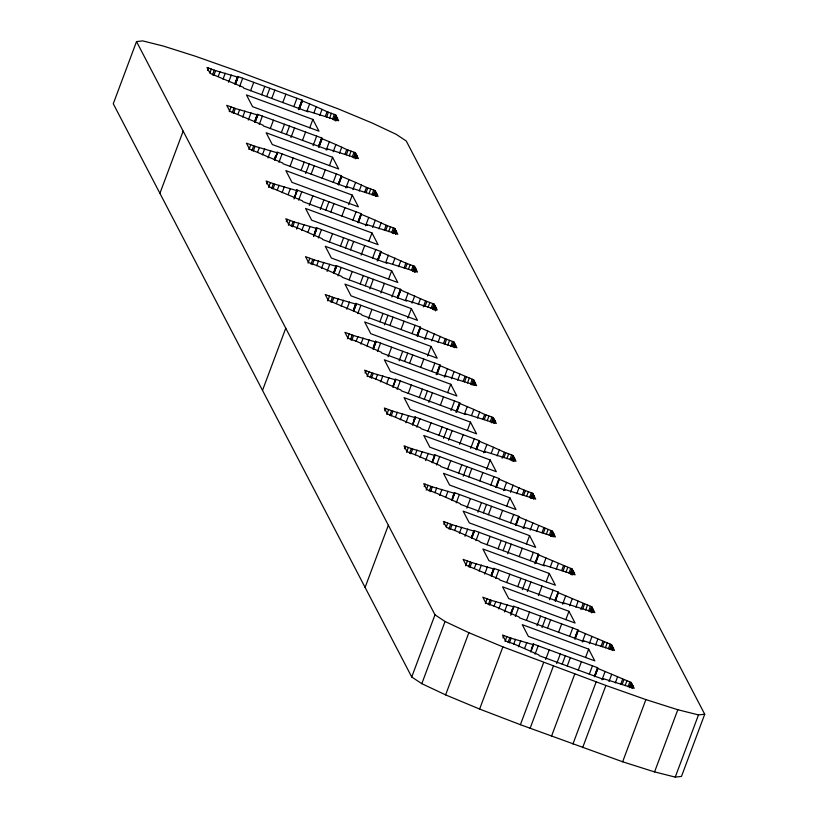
<?xml version="1.0" encoding="UTF-8"?>
<svg xmlns="http://www.w3.org/2000/svg" width="818" height="818" viewBox="0 0 818 818"><rect width="100%" height="100%" fill="white"/><g stroke="black" fill="none" stroke-linecap="round" stroke-linejoin="round"><path stroke-width="1.23" d="M136.524 41.575L113.273 103.763L411.73 676.987L421.802 683.674L445.606 694.881L479.634 709.063L520.401 724.697L622.641 761.783L654.564 771.906L675.239 777.1L681.476 776.425L704.727 714.237L406.27 141.013L396.198 134.326L372.394 123.119L338.366 108.937L235.349 70.358L195.359 56.217L163.436 46.094L142.761 40.9L136.524 41.575L434.982 614.809L445.053 621.496L468.857 632.692L502.886 646.874L605.903 685.453L645.893 699.595L677.815 709.727L698.49 714.912L704.727 714.237M159.909 193.334L183.16 131.146M207.475 70.379L208.365 67.986M209.991 72.659L211.33 69.07M212.496 74.949L214.285 70.164M213.846 75.44L215.635 70.665L238.069 77.199L235.39 84.366M218.202 76.534L219.991 71.749M222.997 79.203L225.236 73.221M228.6 82.219L231.289 75.041M234.981 83.589L237.21 77.608M235.042 83.712L237.271 77.73M235.185 83.978L237.864 76.8M235.318 84.244L238.007 77.076M229.244 111.698L231.024 106.913M239.551 86.636L242.68 78.262M232.2 112.782L233.989 107.996M233.549 113.283L235.328 108.497L257.772 115.031L255.083 122.209M237.905 114.367L239.694 109.592M250.615 90.706L253.744 82.342M242.701 117.035L244.94 111.054M248.304 120.052L250.983 112.874M261.668 94.786L264.797 86.411M254.674 121.422L256.913 115.44M254.735 121.545L256.975 115.563M254.879 121.81L257.568 114.643M255.022 122.087L257.701 114.909M266.688 96.636L269.817 88.262M248.938 149.53L250.727 144.745M259.255 124.469L262.384 116.095M251.903 150.624L253.692 145.839M271.719 98.487L274.848 90.113M253.243 151.115L255.032 146.33L277.466 152.864L274.787 160.042M257.598 152.209L259.388 147.424M270.308 128.549L273.437 120.174M262.404 154.868L264.633 148.896M282.772 102.567L285.901 94.193M268.007 157.894L270.686 150.716M281.361 132.618L284.5 124.254M293.826 106.637L296.954 98.272M274.378 159.254L275.717 155.676M274.439 159.377L275.778 155.798M274.582 159.653L277.261 152.475M274.725 159.919L277.404 152.741M266.576 183.886L267.466 181.494M286.392 134.469L289.521 126.105M268.641 187.363L270.431 182.588M298.406 109.684L301.985 100.123L237.66 76.411L238.069 77.199M278.958 162.312L282.087 153.937M298.918 108.61L302.046 100.246M299.061 108.886L302.19 100.512M299.194 109.152L302.323 100.788M299.265 109.275L302.394 100.911L301.985 100.123M271.596 188.457L273.386 183.672M290.973 137.526L294.541 127.956M272.946 188.958L274.736 184.173L297.169 190.706L294.49 197.884M277.302 190.042L279.091 185.257M306.934 111.095L309.623 103.917L302.394 100.911M290.012 166.381L293.141 158.007M282.098 192.711L284.337 186.729M302.476 140.399L305.605 132.025M313.959 112.731L316.198 106.749L309.623 103.917M309.736 127.792L312.875 119.418L246.474 94.949L252.578 106.677L318.979 131.156L312.875 119.418M288.151 194.531L290.39 188.549M319.807 115.348L322.036 109.367L316.198 106.749M301.065 170.461L304.194 162.087M313.079 145.676L316.658 136.105M295.932 192.434L296.822 190.042M294.286 197.486L296.965 190.318M293.979 198.958L297.108 190.584M325.278 116.524L327.067 111.739L322.036 109.367M286.28 221.719L287.169 219.326M326.617 117.015L328.407 112.23M305.646 173.508L309.224 163.937M288.345 225.206L290.124 220.42M318.55 146.33L321.678 137.956L257.363 114.244L257.772 115.031M298.652 200.144L301.781 191.77M318.621 146.453L321.75 138.078M318.754 146.719L321.883 138.354M318.897 146.995L322.026 138.62M329.582 118.109L331.372 113.324M318.959 147.117L322.087 138.743L321.678 137.956M291.3 226.3L293.089 221.514M311.116 174.162L314.245 165.788M332.537 119.193L334.327 114.418M292.65 226.791L294.429 222.005L316.873 228.539L314.184 235.717M333.887 119.694L335.666 114.909L327.067 111.739M334.122 120.154L335.912 115.369M335.094 119.96L336.433 116.371M335.615 120.972L336.955 117.383M336.3 120.236L337.2 117.843M336.546 120.696L337.435 118.303M296.556 229.081L298.795 223.099M326.188 150.123L329.317 141.749L322.087 138.743M309.265 205.42L312.844 195.85M301.801 230.543L304.04 224.561M322.169 178.242L325.298 169.868M333.212 151.759L335.891 144.582L329.317 141.749M329.439 165.635L332.568 157.261L266.167 132.782L272.282 144.51L338.672 168.989L332.568 157.261M307.854 232.363L310.083 226.392M339.501 153.181L341.74 147.209L335.891 144.582M320.319 209.49L323.897 199.919M333.233 182.312L336.362 173.937M314.674 232.537L316.464 227.762L380.779 251.463L381.188 252.251L405.861 263.079L414.47 266.259L417.528 272.118L386.485 262.414L386.894 263.202L322.568 239.49L322.159 238.703L297.486 227.874L288.877 224.694L285.819 218.835L294.429 222.005M313.836 235.052L316.525 227.885M313.529 236.525L316.668 228.15M314.122 235.594L316.801 228.416M344.971 154.357L346.76 149.571L341.74 147.209M346.321 154.847L348.11 150.072M325.789 210.144L328.918 201.78M308.038 263.038L309.828 258.253M338.253 184.162L341.382 175.798L277.057 152.087L277.466 152.864M318.355 237.977L321.484 229.613M338.315 184.285L341.443 175.921M338.458 184.561L341.587 176.187M349.276 155.941L351.065 151.156M338.662 184.95L341.73 176.453M262.506 390.38L285.758 328.192M311.004 264.132L312.793 259.347M330.82 211.995L333.949 203.631M352.241 157.036L354.03 152.25M312.343 264.623L314.132 259.848L336.566 266.382L333.887 273.549M353.58 157.526L355.37 152.741L346.76 149.571M353.826 157.986L355.605 153.201M354.797 157.802L356.137 154.213M355.319 158.804L356.658 155.216M356.004 158.068L356.893 155.676M356.239 158.528L357.139 156.136M316.699 265.717L318.488 260.932M345.891 187.956L349.02 179.592L341.791 176.576L341.382 175.798M329.409 242.056L332.537 233.682M321.505 268.386L323.734 262.404M341.873 216.075L345.002 207.7M352.916 189.602L355.595 182.424L349.02 179.592M348.693 204.664L352.272 195.093L285.871 170.625L291.975 182.353L358.376 206.821L352.272 195.093M327.108 271.402L329.787 264.224M359.204 191.023L361.444 185.042L355.595 182.424M340.462 246.136L343.601 237.762M352.926 220.154L356.055 211.78M334.818 269.183L336.157 265.594L400.483 289.306L400.892 290.093L425.564 300.922L434.174 304.091L437.221 309.961L406.178 300.247L406.587 301.034L342.272 277.322L341.863 276.535L317.19 265.707L308.58 262.537L305.523 256.668L314.132 259.848M333.989 271.699L336.218 265.717M334.133 271.965L336.362 265.983M334.265 272.241L336.505 266.259M364.675 192.189L366.464 187.414L361.444 185.042M366.024 192.69L367.803 187.905M345.493 247.987L348.621 239.613M327.742 300.881L329.531 296.096M357.957 222.005L361.086 213.631L296.76 189.919L297.169 190.706M358.018 222.128L361.147 213.754M338.059 275.819L341.188 267.445M358.161 222.394L361.29 214.019M368.979 193.784L370.769 188.999M358.366 222.793L361.423 214.296M330.697 301.965L332.486 297.19M350.513 249.838L353.642 241.463M371.934 194.868L373.724 190.083M332.047 302.466L333.836 297.68L356.27 304.214L353.591 311.392M373.284 195.369L375.073 190.584L366.464 187.414M373.969 194.633L375.309 191.044M374.491 195.635L375.83 192.046M375.462 195.451L376.362 193.058M375.707 195.911L376.597 193.518M375.943 196.361L376.832 193.968M336.402 303.56L338.192 298.774M365.585 225.799L368.724 217.424L361.495 214.418L361.086 213.631M349.112 279.889L352.241 271.525M341.198 306.218L343.437 300.237M361.127 255.104L364.705 245.543M372.609 227.435L375.298 220.257L368.724 217.424M368.836 241.3L371.975 232.936L305.574 208.457L311.678 220.185L378.08 244.664L371.975 232.936M346.801 309.235L349.49 302.057M378.908 228.856L381.137 222.874L375.298 220.257M360.165 283.969L363.294 275.594M372.63 257.987L375.759 249.613M353.621 309.409L355.861 303.427L420.186 327.139L420.595 327.926L445.268 338.754L453.867 341.934L456.925 347.793L425.881 338.09L426.29 338.867L361.965 315.165L361.556 314.378L328.274 300.37L325.227 294.511L333.836 297.68M353.693 309.531L355.922 303.55M353.826 309.807L356.065 303.826M353.969 310.073L356.208 304.091M384.378 230.032L386.168 225.247L381.137 222.874M385.718 230.523L387.507 225.737M365.196 285.819L368.325 277.445M347.445 338.713L349.225 333.928M377.21 261.034L380.779 251.463M377.722 259.96L380.851 251.586M357.752 313.652L360.881 305.288M377.855 260.236L380.983 251.862M388.683 231.617L390.472 226.831M378.059 260.625L381.127 252.128M350.401 339.807L352.19 335.022M369.767 288.866L373.345 279.306M391.638 232.711L393.427 227.925M351.75 340.298L353.529 335.523L375.973 342.057L373.284 349.225M392.988 233.202L394.767 228.416L386.168 225.247M393.223 233.662L395.012 228.876M394.194 233.478L395.534 229.889M395.166 233.283L396.055 230.891M395.401 233.743L396.301 231.351M395.646 234.204L396.536 231.811M356.106 341.392L357.895 336.607M385.738 262.435L388.417 255.267M368.366 318.928L371.945 309.357M360.902 344.061L363.141 338.079M380.83 292.946L384.399 283.376M392.763 264.071L394.992 258.099M388.54 279.142L391.669 270.768L325.267 246.29L331.382 258.028L397.773 282.496L391.669 270.768M366.955 345.881L369.184 339.899M398.601 266.699L400.84 260.717M379.869 321.801L382.998 313.437M391.883 297.016L395.462 287.455M373.325 347.251L375.564 341.27L439.879 364.981L440.288 365.769L473.571 379.767L476.628 385.636L445.585 375.922L445.994 376.709L381.669 352.998L381.26 352.21L356.587 341.382L347.977 338.212L344.92 332.343L353.529 335.523M373.386 347.374L375.626 341.392M373.529 347.64L375.769 341.658M373.223 349.102L375.902 341.934M404.072 267.864L405.861 263.079M365.073 373.069L365.973 370.677M405.421 268.365L407.211 263.58M384.44 324.858L388.018 315.288M367.139 376.556L368.928 371.771M397.354 297.68L400.483 289.306M397.415 297.803L400.544 289.429M377.456 351.495L380.585 343.12M397.558 298.069L400.687 289.695M408.376 269.449L410.166 264.674M397.763 298.458L400.83 289.971M370.104 377.64L371.893 372.855M389.92 325.513L393.049 317.139M411.342 270.543L413.131 265.758M371.444 378.141L373.233 373.356L395.667 379.889L392.988 387.067M412.681 271.044L414.47 266.259M412.926 271.494L414.706 266.719M413.898 271.31L415.237 267.721M414.419 272.322L415.759 268.733M415.104 271.576L415.994 269.194M415.339 272.036L416.239 269.643M375.799 379.225L377.589 374.45M405.431 300.278L408.121 293.1M388.059 356.76L391.638 347.2M380.605 381.894L382.834 375.912M400.973 329.582L404.102 321.218M412.016 303.11L414.695 295.932M407.793 318.171L411.372 308.611L344.971 284.132L351.075 295.86L417.477 320.339L411.372 308.611M386.648 383.714L388.887 377.732M418.305 304.531L420.544 298.55M399.123 360.84L402.701 351.27M412.027 333.662L415.155 325.288M393.233 385.472L395.462 379.501M392.926 386.945L395.605 379.767M423.325 306.903L425.564 300.922M384.777 410.902L385.667 408.519M425.115 306.198L426.904 301.413M404.593 361.495L407.722 353.12M386.842 414.389L388.632 409.603M417.057 335.513L420.186 327.139M417.119 335.636L420.248 327.261M397.159 389.327L400.288 380.953M417.262 335.901L420.391 327.537M428.08 307.292L429.869 302.507M417.466 336.3L420.524 327.803M389.797 415.483L391.587 410.697M409.613 363.345L412.742 354.971M431.035 308.386L432.824 303.601M391.147 415.973L392.937 411.188L415.37 417.722L412.681 424.9M432.385 308.877L434.174 304.091M432.62 309.337L434.409 304.552M433.591 309.143L434.931 305.564M434.123 310.155L435.462 306.566M434.808 309.419L435.697 307.026M435.043 309.879L435.933 307.486M395.503 417.068L397.292 412.282M424.685 339.306L427.814 330.932M435.565 310.881L436.464 308.488M408.213 393.407L411.342 385.033M400.299 419.726L402.538 413.755M420.677 367.425L423.806 359.051M431.71 340.942L434.399 333.775M427.497 356.014L431.076 346.443L364.675 321.965L370.779 333.693L437.18 358.172L431.076 346.443M405.902 422.753L408.591 415.575M438.008 342.364L440.237 336.392M419.266 397.476L422.395 389.112M431.73 371.495L434.859 363.131M413.683 420.656L415.023 417.068M412.487 424.511L415.166 417.333M412.62 424.777L415.309 417.599M443.479 343.54L445.268 338.754M404.481 448.745L405.37 446.352M424.297 399.327L427.425 390.963M444.818 344.041L446.608 339.255M406.546 452.221L408.325 447.446M436.311 374.542L439.879 364.981M436.372 374.664L439.951 365.104M416.853 427.17L419.982 418.796M436.955 373.744L440.084 365.37M447.783 345.124L449.563 340.339M437.16 374.133L440.227 365.646M409.501 453.315L411.29 448.53M428.867 402.384L432.446 392.814M450.738 346.219L452.528 341.433M410.851 453.816L412.63 449.031L435.074 455.565L434.665 454.777L498.98 478.489L499.389 479.276L524.062 490.105L532.671 493.274L535.729 499.144L504.686 489.43L505.095 490.217L440.769 466.505L440.36 465.718L415.687 454.89L407.078 451.72L404.02 445.851L412.63 449.031M452.088 346.709L453.867 341.934M452.773 345.973L454.113 342.384M453.295 346.985L454.634 343.396M454.266 346.791L455.156 344.409M454.501 347.251L455.401 344.859M365.094 587.426L388.346 525.238M454.747 347.711L455.636 345.319M415.207 454.9L416.996 450.115M444.389 377.149L447.518 368.775M427.916 431.239L431.045 422.865M420.002 457.569L422.231 451.587M440.37 405.258L443.499 396.883M451.413 378.785L454.092 371.607M447.64 392.65L450.769 384.276L384.368 359.808L390.483 371.536L456.873 396.014L450.769 384.276M425.605 460.585L428.284 453.407M457.702 380.206L459.941 374.225M438.969 435.319L442.098 426.945M450.984 410.534L454.563 400.963M432.487 460.882L434.276 456.096M432.18 462.344L434.419 456.362M432.385 462.743L435.002 455.442M463.172 381.372L464.961 376.597M424.174 486.577L425.074 484.184M443.54 438.366L447.119 428.796M464.522 381.873L466.311 377.088M426.239 490.064L428.029 485.279M456.004 412.384L459.583 402.814L395.258 379.102L395.667 379.889M456.516 411.311L459.644 402.937M436.556 465.002L439.685 456.628M456.659 411.577L459.788 403.213M467.477 382.967L469.266 378.182M456.863 411.975L459.931 403.478M429.205 491.158L430.994 486.373M448.571 440.217L452.149 430.646M470.442 384.051L472.231 379.276M430.544 491.649L432.333 486.863L454.767 493.397L454.358 492.62L518.684 516.322L519.093 517.109L552.375 531.117L555.422 536.976L524.379 527.273L524.788 528.06L460.462 504.348L460.064 503.561L435.391 492.733L426.781 489.553L423.724 483.694L432.333 486.863M471.781 384.552L473.571 379.767M472.027 385.012L473.806 380.227M472.998 384.818L474.338 381.229M473.97 384.634L474.859 382.241M474.205 385.094L475.094 382.701M474.44 385.554L475.34 383.161M434.9 492.743L436.689 487.957M464.532 413.785L467.221 406.607L459.992 403.601L459.583 402.814M447.61 469.082L450.738 460.708M439.706 495.401L441.935 489.42M459.624 444.297L463.203 434.726M471.557 415.421L473.796 409.44L467.221 406.607M467.344 430.493L470.473 422.119L404.072 397.64L410.176 409.368L476.577 433.847L470.473 422.119M445.749 497.221L447.988 491.25M477.405 418.039L479.645 412.067L473.796 409.44M458.663 473.152L461.802 464.777M470.677 448.366L474.256 438.796M452.569 497.395L453.908 493.816M451.74 499.91L453.98 493.929M451.884 500.187L454.113 494.205M452.088 500.575L454.706 493.274M482.876 419.215L484.665 414.429L479.645 412.067M443.877 524.42L444.767 522.027M463.244 476.199L466.822 466.638M484.215 419.706L486.004 414.93M446.393 526.7L447.732 523.111M476.158 449.021L479.287 440.657L414.961 416.945L415.37 417.722M476.219 449.143L479.348 440.779M456.26 502.835L459.389 494.471M476.362 449.419L479.491 441.045M487.18 420.8L488.97 416.014M476.567 449.808L479.624 441.311M448.898 528.99L450.687 524.205M468.714 476.853L471.843 468.489M490.135 421.894L491.925 417.108M450.248 529.481L452.037 524.706L474.471 531.24L474.062 530.453L538.387 554.164L538.796 554.952L572.068 568.95L575.126 574.819L544.082 565.105L544.491 565.892L480.166 542.181L479.757 541.393L455.084 530.565L446.475 527.395L443.428 521.526L452.037 524.706M491.485 422.385L493.274 417.599L484.665 414.429M491.72 422.845L493.51 418.059M492.692 422.661L494.031 419.072M493.663 422.466L494.563 420.074M493.908 422.926L494.798 420.534M494.144 423.387L495.033 420.994M454.603 530.575L456.393 525.79M483.786 452.814L486.914 444.45L479.696 441.434L479.287 440.657M466.863 508.111L470.442 498.54M459.399 533.244L461.638 527.262M479.777 480.933L482.906 472.559M491.26 453.264L493.499 447.282L486.914 444.45M486.598 469.522L490.176 459.951L423.775 435.483L429.879 447.211L496.281 471.679L490.176 459.951M411.73 676.987L434.982 614.809M465.002 536.26L467.691 529.082M497.109 455.882L499.338 449.9L493.499 447.282M477.916 512.191L481.495 502.62M490.831 485.013L493.96 476.638M471.383 537.63L473.612 531.649M471.444 537.753L473.673 531.772M471.587 538.019L474.266 530.841M471.781 538.408L474.409 531.117M502.129 458.244L504.369 452.272L499.338 449.9M483.397 512.845L486.526 504.471M503.919 457.548L505.708 452.763M465.646 565.739L467.426 560.954M421.802 683.674L445.053 621.496M495.923 486.986L498.98 478.489M475.953 540.678L479.082 532.303M496.056 487.252L499.184 478.878M506.884 458.642L508.663 453.857M496.26 487.651L499.328 479.154M468.602 566.823L470.391 562.048M488.418 514.696L491.546 506.322M509.839 459.726L511.628 454.941M469.941 567.324L471.73 562.539L494.174 569.072L493.765 568.285L558.08 591.997L558.49 592.784L591.772 606.792L594.829 612.651L563.786 602.948L564.195 603.725L499.87 580.023L499.461 579.236L466.178 565.228L463.121 559.369L471.73 562.539M511.189 460.227L512.968 455.442L504.369 452.272M511.424 460.687L513.213 455.902M512.395 460.493L513.735 456.904M512.917 461.505L514.256 457.916M513.602 460.769L514.502 458.377M513.847 461.219L514.737 458.826M474.307 568.418L476.096 563.633M503.489 490.657L506.618 482.283M487.007 544.747L490.146 536.383M479.103 571.076L481.332 565.095M499.471 518.765L502.6 510.401M510.514 492.293L513.193 485.115M506.741 506.158L509.87 497.794L443.468 473.315L449.583 485.043L515.974 509.522L509.87 497.794M484.706 574.093L487.385 566.915M516.802 493.714L519.041 487.732M498.07 548.827L501.199 540.453M445.606 694.881L468.857 632.692M510.524 522.845L513.663 514.471M491.076 575.463L493.315 569.481M491.137 575.586L493.377 569.604M491.281 575.862L493.97 568.684M491.485 576.25L494.103 568.95M522.273 494.89L524.062 490.105M503.09 550.678L506.219 542.303M523.622 495.381L525.412 490.596M485.34 603.572L487.129 598.786M515.616 524.819L518.684 516.322M495.657 578.51L498.786 570.146M515.759 525.095L518.888 516.72M526.577 496.475L528.367 491.69M515.964 525.483L519.031 516.986M488.305 604.666L490.094 599.88M507.671 553.725L511.25 544.164M529.543 497.569L531.332 492.784M489.645 605.156L491.434 600.381L513.868 606.915L513.459 606.128L577.784 629.84L578.193 630.627L611.475 644.625L614.522 650.494L583.479 640.78L583.888 641.568L519.563 617.856L519.164 617.069L494.491 606.24L485.882 603.07L482.824 597.201L491.434 600.381M530.882 498.06L532.671 493.274M531.127 498.52L532.907 493.735M532.099 498.336L533.438 494.747M533.07 498.142L533.96 495.749M533.305 498.602L534.195 496.209M533.54 499.062L534.44 496.669M494 606.25L495.79 601.465M523.193 528.489L526.322 520.125M506.71 582.59L509.839 574.216M498.796 608.909L501.035 602.938M519.174 556.608L522.303 548.234M530.217 530.125L532.896 522.958M526.444 544.001L529.573 535.626L463.172 511.148L469.276 522.876L535.678 547.354L529.573 535.626M504.409 611.936L507.088 604.758M536.506 531.557L538.745 525.575M517.763 586.659L520.892 578.295M530.228 560.678L533.356 552.314M510.78 613.306L512.119 609.717M510.841 613.428L512.18 609.839M510.984 613.694L513.663 606.516M510.739 615.279L513.806 606.792M541.976 532.722L543.765 527.937M502.978 637.928L503.868 635.535M522.344 589.717L525.923 580.146M543.316 533.224L545.105 528.438M479.634 709.063L502.886 646.874M505.043 641.414L506.833 636.629M534.808 563.735L538.387 554.164M515.36 616.353L518.489 607.979M535.463 562.927L538.592 554.553M546.281 534.307L548.07 529.532M535.667 563.316L538.725 554.829M507.998 642.498L509.788 637.713M527.375 591.567L530.943 581.997M549.236 535.401L551.025 530.616M509.348 642.999L511.138 638.214L533.571 644.748L533.162 643.96L597.488 667.672L597.897 668.459L631.169 682.457L634.226 688.327L603.183 678.623L603.592 679.4L539.266 655.688L538.857 654.911L514.185 644.073L505.575 640.903L502.528 635.044L511.138 638.214M550.586 535.902L552.375 531.117M550.821 536.352L552.61 531.577M551.792 536.168L553.132 532.579M552.764 535.984L553.663 533.592M553.009 536.434L553.898 534.052M553.244 536.894L554.134 534.502M513.704 644.083L515.493 639.308M543.336 565.136L546.015 557.958M526.414 620.422L529.543 612.058M518.5 646.752L520.739 640.77M538.428 595.637L542.007 586.077M550.361 566.772L552.6 560.79M546.138 581.833L549.277 573.469L482.876 548.99L488.98 560.719L555.381 585.197L549.277 573.469M524.553 648.572L526.792 642.59M556.209 569.389L558.438 563.408M537.017 625.698L540.596 616.128M549.481 599.717L553.06 590.146M531.434 648.868L533.224 644.083M530.678 651.527L533.367 644.359M530.882 651.926L533.51 644.625M561.68 570.565L563.459 565.78M563.019 571.056L564.809 566.271M542.048 627.549L545.626 617.979M555.023 600.494L558.08 591.997M535.054 654.185L538.183 645.811M555.156 600.76L558.285 592.396M565.984 572.15L567.764 567.365M555.361 601.158L558.428 592.661M547.518 628.204L550.647 619.829M568.939 573.234L570.729 568.459M570.289 573.735L572.068 568.95M570.524 574.195L572.314 569.41M571.496 574.001L572.835 570.422M572.017 575.013L573.357 571.424M572.702 574.277L573.602 571.884M572.948 574.737L573.837 572.344M562.59 604.165L565.719 595.79M520.401 724.697L543.653 662.508M545.667 659.461L549.246 649.891M558.571 632.283L561.7 623.909M569.614 605.801L572.293 598.633M565.841 619.676L568.97 611.302L502.569 586.823L508.684 598.551L575.074 623.03L568.97 611.302M530.125 728.276L553.377 666.097M575.903 607.222L578.142 601.25M556.721 663.531L560.299 653.971M569.625 636.353L572.764 627.989M580.933 609.594L583.162 603.612M582.723 608.899L584.512 604.113M562.191 664.185L565.32 655.821M574.717 638.326L577.784 629.84M574.86 638.602L577.989 630.228M585.678 609.983L587.467 605.197M575.003 638.868L578.132 630.504M575.064 638.991L578.193 630.627M567.222 666.046L570.35 657.672M588.643 611.077L590.432 606.291M589.982 611.567L591.772 606.792M590.228 612.028L592.007 607.242M591.199 611.844L592.539 608.255M591.721 612.846L593.06 609.267M592.406 612.109L593.295 609.717M592.641 612.57L593.541 610.177M582.293 642.007L585.422 633.633M551.526 736.169L574.778 673.981M578.275 670.116L581.404 661.742M589.318 643.643L591.997 636.465M585.545 657.508L588.674 649.134L522.273 624.666L528.377 636.394L594.778 660.872L588.674 649.134M595.606 645.065L597.846 639.083M589.328 674.196L592.457 665.821M601.077 646.23L602.866 641.455M602.416 646.731L604.205 641.946M594.42 676.169L597.488 667.672M594.563 676.435L597.692 668.071M605.381 647.825L607.171 643.04M595.146 675.515L597.825 668.337M594.768 676.834L597.897 668.459M608.336 648.909L610.126 644.134M572.927 744.053L596.179 681.864M609.686 649.41L611.475 644.625M610.371 648.674L611.711 645.085M610.893 649.676L612.232 646.087M611.864 649.492L612.764 647.099M612.109 649.952L612.999 647.559M612.345 650.412L613.234 648.02M601.987 679.84L605.115 671.466M582.651 747.642L605.903 685.453M609.011 681.476L611.7 674.298M615.31 682.897L617.539 676.926M620.78 684.073L622.559 679.288M622.12 684.564L623.909 679.789M625.085 685.658L626.864 680.873M628.04 686.752L629.829 681.967M629.39 687.243L631.169 682.457M629.625 687.703L631.414 682.918M630.596 687.519L631.936 683.93M631.568 687.325L632.457 684.932M631.803 687.785L632.703 685.392M632.048 688.245L632.938 685.852M622.641 761.783L645.893 699.595M654.564 771.906L677.815 709.727M675.239 777.1L698.49 714.912M215.635 70.665L207.026 67.485L210.073 73.354L243.355 87.352L243.764 88.139L308.089 111.851L307.68 111.064L338.724 120.778L335.666 114.909M235.328 108.497L226.729 105.328L229.776 111.187L263.059 125.195L263.468 125.972L327.793 149.684L327.384 148.907L358.427 158.61L355.37 152.741M255.032 146.33L246.422 143.16L249.48 149.029L282.762 163.027L283.171 163.815L347.486 187.526L347.077 186.739L378.12 196.443L375.073 190.584M274.736 184.173L266.126 180.993L269.173 186.862L302.456 200.86L302.864 201.647L367.19 225.359L366.781 224.572L397.824 234.285L394.767 228.416M373.233 373.356L364.624 370.186L367.681 376.045L376.29 379.225L400.963 390.053L401.372 390.83L465.687 414.542L465.278 413.765L496.321 423.468L493.274 417.599M392.937 411.188L384.327 408.018L387.374 413.888L420.656 427.886L421.065 428.673L485.391 452.385L484.982 451.597L516.025 461.301L512.968 455.442M316.464 227.762L316.873 228.539M336.157 265.594L336.566 266.382M355.861 303.427L356.27 304.214M375.564 341.27L375.973 342.057"/></g></svg>
